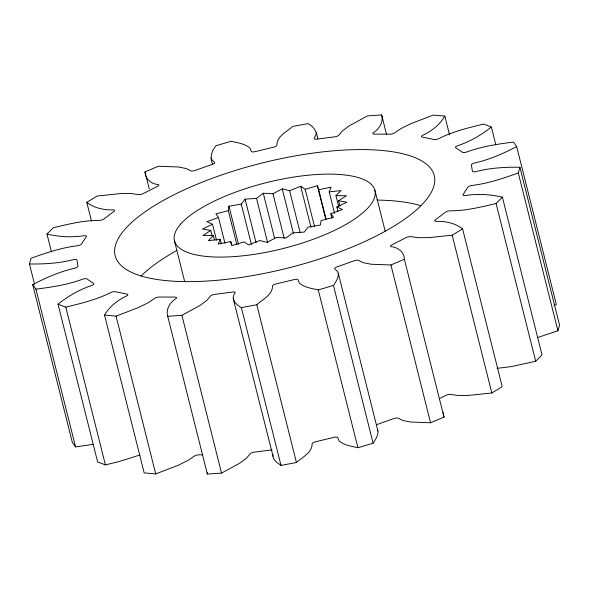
<?xml version="1.0" encoding="UTF-8"?>
<svg xmlns="http://www.w3.org/2000/svg" width="589" height="589" viewBox="0 0 589 589"><rect width="100%" height="100%" fill="white"/><g stroke="black" fill="none" stroke-linecap="round" stroke-linejoin="round"><path stroke-width="0.88" d="M212.644 164.235C209.515 157.881 211.554 150.961 215.898 145.778L231.087 141.279C237.522 142.825 244.825 143.576 249.986 148.126L251.319 151.417A3.608 1.185 -14.1 0 0 255.214 151.623L273.325 147.257A3.608 1.185 -14.1 0 0 276.874 145.269C276.661 136.25 286.909 131.789 292.556 126.473L308.003 123.602C314.084 126.473 317.022 132.51 317.743 138.923M439.446 398.613L445.704 395.455A3.608 1.185 -14.1 0 1 450.666 394.424L457.83 395.462L468.424 395.418L491.822 392.981L502.211 386.664L462.579 228.878L452.19 235.195L428.792 237.632L418.197 237.676L411.034 236.638A3.608 1.185 -14.1 0 0 406.071 237.669L391.987 244.766A3.608 1.185 -14.1 0 0 391.155 246.651C397.892 247.218 404.341 252.092 404.371 259.293L390.927 264.984L371.136 264.24L363.118 262.687L358.649 260.412A3.608 1.185 -14.1 0 0 353.996 260.846L337.063 266.869A3.608 1.185 -14.1 0 0 334.766 268.908L337.762 271.713C339.728 276.616 335.944 281.49 333.47 285.437L318.281 289.935C311.846 288.389 304.542 287.638 299.381 283.088L298.041 279.797A3.608 1.185 -14.1 0 0 294.154 279.591L276.042 283.957A3.608 1.185 -14.1 0 0 272.493 285.952C272.707 294.964 262.458 299.426 256.811 304.741L241.365 307.613C236.255 304.992 230.056 298.571 235.151 292.902A3.608 1.185 -14.1 0 0 232.405 292.078L214.882 294.345A3.608 1.185 -14.1 0 0 210.435 296.105L206.982 300.287L200.024 305.448L181.905 315.321L167.718 316.286C165.597 309.078 170.199 302.164 176.133 298.439A3.608 1.185 -14.1 0 0 174.793 297.077L159.582 297.033A3.608 1.185 -14.1 0 0 154.671 298.373L148.34 302.665L138.511 307.539L116.077 316.138L104.533 315.1L144.165 472.886L155.717 473.924L178.143 465.325L187.972 460.451L194.304 456.158A3.608 1.185 -14.1 0 1 199.215 454.818L202.793 454.826M338.292 273.215L377.924 431.001L377.873 433.732L376.481 437.818L373.102 443.222L357.913 447.721C351.478 446.175 344.175 445.424 339.014 440.874L337.681 437.583A3.608 1.185 -14.1 0 0 333.786 437.377L315.675 441.743A3.608 1.185 -14.1 0 0 312.126 443.731C312.339 452.75 302.091 457.211 296.444 462.527L280.997 465.398L276.226 461.967L273.701 458.824L233.192 298.527M272.825 456.313L272.862 454.671M316.175 132.687L316.138 134.329L314.209 138.319A3.608 1.185 -14.1 0 0 316.963 139.137L334.486 136.869A3.608 1.185 -14.1 0 0 338.933 135.109L342.386 130.927L349.343 125.766L367.462 115.893L381.65 114.929L386.575 134.542M236.815 244.509L228.311 210.648L228.952 206.194L241.276 204.118L245.112 199.156L256.524 198.368L263.29 193.236L273.002 193.796L282.249 188.841L289.597 190.711L300.684 186.271L305.176 189.319L314.578 226.743M34.596 284.472L29.45 263.968L31.07 258.24C46.133 252.828 61.455 247.66 77.424 245.768A3.608 1.185 -14.1 0 0 81.562 243.898L86.244 236.771A3.608 1.185 -14.1 0 0 84.043 235.718C71.711 237.61 59.099 236.888 46.973 234.054L51.457 251.886M537.595 337.549L557.93 330.76L518.298 172.975L519.918 167.247C505.126 167.026 490.217 167.887 475.846 171.605A3.608 1.185 -14.1 0 1 472.378 171.149L471.421 165.075A3.608 1.185 -14.1 0 1 474.498 163.035C489.297 159.722 503.249 153.567 516.671 146.624L513.439 142.074C497.617 144.055 481.699 146.47 466.679 152.028A3.608 1.185 -14.1 0 1 462.284 152.205L455.776 147.773A3.608 1.185 -14.1 0 1 457.498 145.778C469.838 141.684 481.206 135.102 491.359 127.033L495.835 144.865M557.93 330.76L559.55 325.032L519.918 167.247M214.514 240.01L213.395 235.556L208.337 240.643L220.183 239.333L218.254 244.045L230.689 241.505L232.007 245.517L244.185 241.902L248.676 244.95L259.764 240.511L267.119 242.381L276.359 237.426L286.07 237.985L292.843 232.854L304.255 232.073L308.084 227.104L320.416 225.027L321.049 220.573L333.462 217.348L330.856 213.704L342.503 209.551L336.834 206.96L337.953 211.414M334.552 213.27L329.177 191.889L331.114 187.177L318.678 189.724L317.353 185.704L305.176 189.319M104.533 315.1C109.606 306.435 117.748 300.059 126.76 295.869A3.608 1.185 -14.1 0 0 126.959 294.102L115.54 291.746A3.608 1.185 -14.1 0 0 110.651 292.549C96.567 299.764 81.054 303.394 65.784 307.119L58.009 304.182C68.162 296.112 79.522 289.53 91.862 285.437A3.608 1.185 -14.1 0 0 93.592 283.442L87.084 279.009A3.608 1.185 -14.1 0 0 82.688 279.186C67.669 284.745 51.751 287.16 35.929 289.14L32.697 284.59C46.119 277.655 60.071 271.492 74.869 268.179A3.608 1.185 -14.1 0 0 77.947 266.14L76.99 260.066A3.608 1.185 -14.1 0 0 73.515 259.609C59.15 263.327 44.241 264.189 29.45 263.968M381.65 114.929C383.77 122.137 379.169 129.05 373.235 132.775A3.608 1.185 -14.1 0 0 374.575 134.137L389.785 134.182A3.608 1.185 -14.1 0 0 394.696 132.842L401.028 128.549L410.857 123.675L433.283 115.076L444.835 116.114C439.762 124.78 431.619 131.156 422.607 135.345A3.608 1.185 -14.1 0 0 422.409 137.112L433.821 139.468A3.608 1.185 -14.1 0 0 438.717 138.665C452.794 131.45 468.314 127.82 483.584 124.095L491.359 127.033M338.653 206.364L335.966 195.666L341.031 190.578L329.177 191.889M46.973 234.054L53.29 227.722C68.39 224.159 83.667 220.286 99.298 220.411A3.608 1.185 -14.1 0 0 104.076 218.88L113.949 211.399A3.608 1.185 -14.1 0 0 113.228 209.861C103.914 210.148 94.277 208.145 86.789 202.336L97.178 196.019L120.576 193.582L131.17 193.538L138.334 194.576A3.608 1.185 -14.1 0 0 143.296 193.545L157.381 186.448A3.608 1.185 -14.1 0 0 158.213 184.563C151.476 183.996 145.027 179.122 144.997 171.922L158.441 166.231L178.231 166.974L186.249 168.528L190.718 170.803A3.608 1.185 -14.1 0 0 195.371 170.368L212.305 164.346A3.608 1.185 -14.1 0 0 214.602 162.306L211.606 159.501L211.076 157.999M462.579 228.878C455.091 223.069 445.453 221.066 436.14 221.361A3.608 1.185 -14.1 0 1 435.418 219.815L445.291 212.334A3.608 1.185 -14.1 0 1 450.07 210.803C465.7 210.928 480.977 207.056 496.078 203.492L502.395 197.16L542.027 354.946L535.71 361.278L510.994 366.652L497.028 368.346M212.128 235.755L210.788 230.409L202.947 235.526L213.395 235.556M339.919 206.157L338.579 200.812L346.42 195.695L335.966 195.666M167.718 316.286L207.35 474.071L221.538 473.107L239.657 463.234L246.614 458.073L250.067 453.891A3.608 1.185 -14.1 0 1 254.514 452.131L272.037 449.863M553.984 305.566L556.303 304.41L516.671 146.624M216.553 240.297L212.526 224.262L202.432 229.055L210.788 230.409M336.834 206.96L346.921 202.167L338.579 200.812M376.695 424.654L393.629 418.632A3.608 1.185 -14.1 0 1 398.282 418.197L402.751 420.472L410.769 422.026L430.559 422.769L444.003 417.078L443.083 412.499M139.991 454.958L119.184 461.526L105.416 464.905L97.641 461.967L58.009 304.182M224.998 243.36L218.504 217.518L206.857 221.67L212.526 224.262M518.298 172.975C503.234 178.386 487.913 183.554 471.936 185.447A3.608 1.185 -14.1 0 0 467.806 187.317L463.123 194.444A3.608 1.185 -14.1 0 0 465.325 195.496C477.657 193.604 490.269 194.326 502.395 197.16M228.311 210.648L215.898 213.873L218.504 217.518M93.128 444.378L75.561 446.926L72.329 442.376L32.697 284.59M377.394 429.499L377.924 431.001M496.078 203.492L535.71 361.278M444.835 116.114L449.532 134.829M452.19 235.195L491.822 392.981M404.371 259.293L444.003 417.078M374.913 190.372L385.154 231.116M390.927 264.984L430.559 422.769M330.856 213.704L331.975 218.158M318.678 189.724L326.063 219.123M317.353 185.704L325.857 219.564M333.47 285.437L373.102 443.222M300.684 186.271L310.985 227.258M318.281 289.935L357.913 447.721M289.597 190.711L300.118 232.589M282.249 188.841L293.44 233.391M273.002 193.796L284.192 238.346M263.29 193.236L274.702 238.678M256.524 198.368L267.715 242.918M245.112 199.156L256.082 242.815M241.276 204.118L251.348 244.214M256.811 304.741L296.444 462.527M228.952 206.194L238.574 244.509M230.689 241.505L231.58 245.068M241.365 307.613L280.997 465.398M220.183 239.333L221.302 243.794M174.447 240.842L184.688 281.594M181.905 315.321L221.538 473.107M144.997 171.922L149.253 188.855M116.077 316.138L155.717 473.924M86.789 202.336L91.494 221.059M65.784 307.119L105.416 464.905M35.929 289.14L75.561 446.926M207.173 472.518L207.35 474.071M141.08 276.057A164.515 54.107 -14.1 0 1 176.752 250.516M377.026 200.091A164.515 54.107 -14.1 0 1 420.686 205.649M180.764 223.997L180.389 224.424A103.362 33.993 -14.1 0 0 175.176 242.859L175.338 243.191A103.362 33.993 -14.1 0 0 238.67 256.237L239.657 256.141A103.362 33.993 -14.1 0 0 289.42 246.879L290.458 246.592A103.362 33.993 -14.1 0 0 368.604 207.218L368.979 206.791A103.362 33.993 -14.1 0 0 374.184 188.355L374.03 188.024A103.362 33.993 -14.1 0 0 310.697 174.977L309.711 175.073A103.362 33.993 -14.1 0 0 259.948 184.335L258.91 184.622A103.362 33.993 -14.1 0 0 180.764 223.997M197.609 281.483A164.515 54.107 -14.1 0 0 434.748 178.806A164.515 54.107 -14.1 0 0 191.69 186.529A164.515 54.107 -14.1 0 0 197.609 281.483"/></g></svg>
